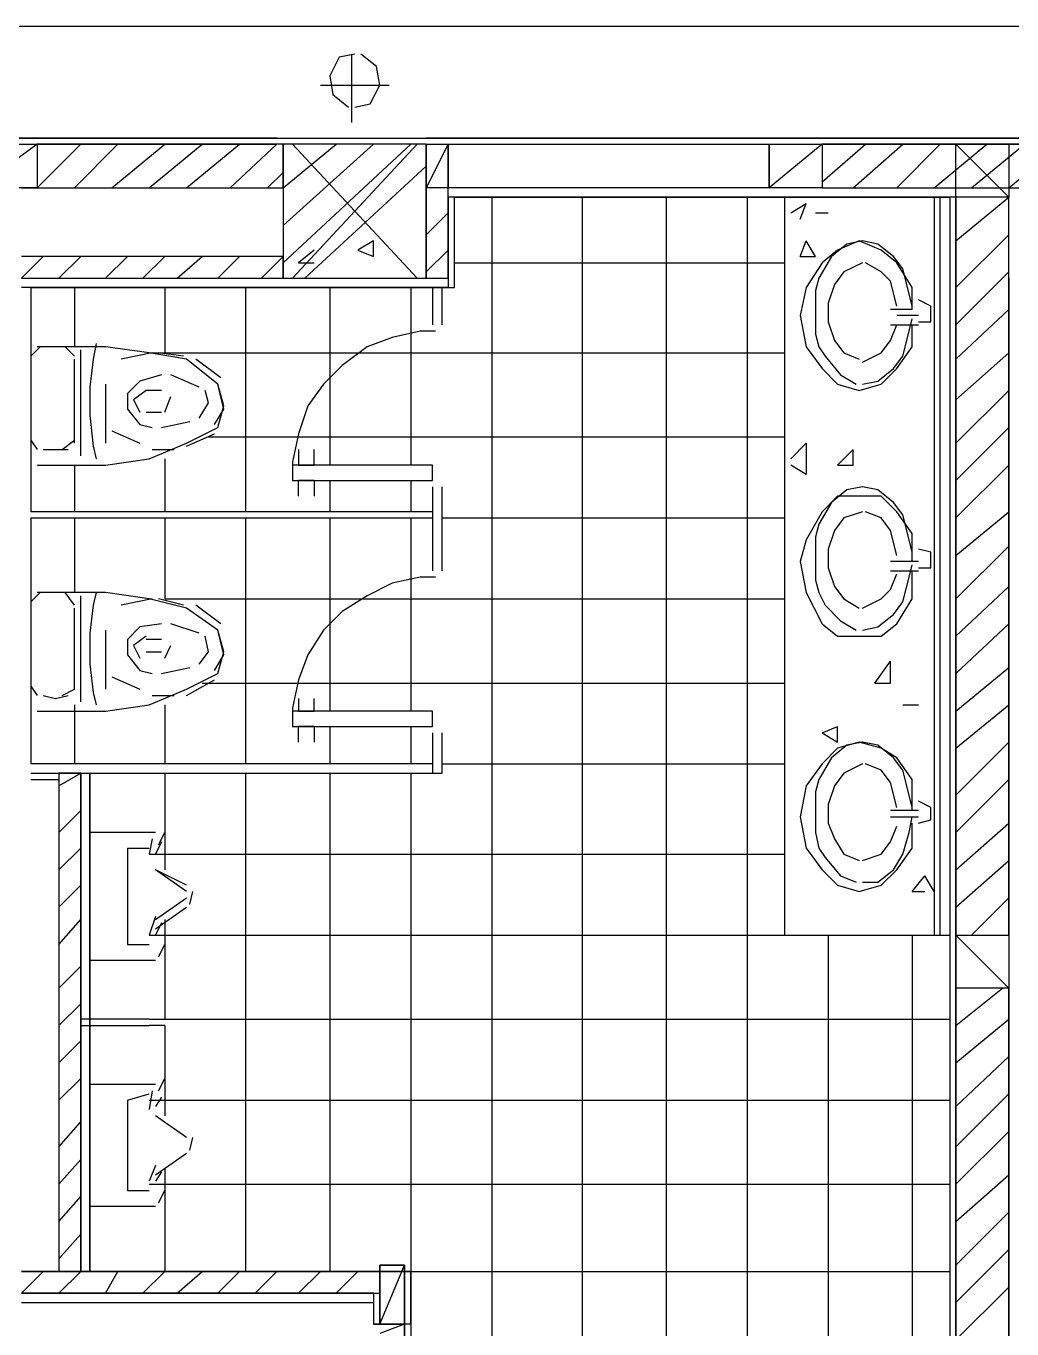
# Model space of a CAD drawing. Header units: millimetres. Extents: x 5 to 415, y 48 to 251.
# Drawn here: x 366.16 to 371.74, y 230.74 to 238.12 of the extents above; entities that cross this region are included whole.
import ezdxf

# ---------------------------------------------------------------- set-up
doc = ezdxf.new("R2010")
doc.units = ezdxf.units.MM
doc.layers.add('P', color=7, linetype='Continuous')

msp = doc.modelspace()

# ---------------------------------------------------------------- linework, layer by layer
at = {"layer": 'P'}
for points in [[(366.042, 238.125), (377.19, 238.125)], [(367.93, 237.949), (367.877, 237.843)], [(368.018, 237.966), (367.93, 237.949)], [(368, 237.966), (368, 237.578)], [(368.141, 237.896), (368.053, 237.966)], [(367.877, 237.843), (367.894, 237.737)], [(368.159, 237.79), (368.141, 237.896)], [(367.824, 237.79), (368.212, 237.79)], [(368.106, 237.684), (368.159, 237.79)], [(367.894, 237.737), (367.983, 237.666)], [(368.018, 237.666), (368.106, 237.684)], [(308.134, 237.49), (393.982, 237.49)], [(367.577, 237.49), (365.707, 237.49)], [(380.771, 237.49), (368.423, 237.49)], [(365.707, 237.455), (367.577, 237.455)], [(366.219, 237.455), (365.883, 237.208)], [(365.883, 237.455), (366.219, 237.455)], [(366.219, 237.455), (366.219, 237.208)], [(366.219, 237.208), (366.466, 237.455)], [(366.219, 237.455), (366.219, 237.208)], [(367.612, 237.455), (366.219, 237.455)], [(366.43, 237.208), (366.677, 237.455)], [(366.642, 237.208), (366.942, 237.455)], [(366.854, 237.208), (367.153, 237.455)], [(367.065, 237.208), (367.365, 237.455)], [(367.312, 237.208), (367.577, 237.455)], [(367.612, 237.208), (367.912, 237.455)], [(367.612, 236.996), (368.124, 237.455)], [(367.612, 236.784), (368.335, 237.455)], [(368.423, 237.455), (367.612, 237.455)], [(367.612, 237.455), (367.612, 236.696)], [(367.612, 237.208), (367.612, 237.455)], [(367.665, 237.455), (368.371, 236.696)], [(368.371, 237.455), (367.665, 236.696)], [(368.423, 236.696), (368.423, 237.455)], [(368.423, 237.455), (368.423, 237.208)], [(368.547, 237.455), (368.423, 237.208)], [(368.423, 237.208), (368.423, 237.455)], [(368.423, 237.455), (368.547, 237.455)], [(368.423, 237.455), (368.547, 237.455)], [(368.423, 237.208), (368.423, 237.455)], [(368.547, 237.455), (368.547, 237.208)], [(368.547, 237.455), (370.364, 237.455)], [(368.547, 237.208), (368.547, 237.455)], [(368.547, 237.455), (368.547, 237.208)], [(370.664, 237.455), (370.364, 237.208)], [(370.364, 237.208), (370.364, 237.455)], [(370.364, 237.455), (370.664, 237.455)], [(370.364, 237.455), (370.364, 237.208)], [(370.364, 237.455), (370.664, 237.455)], [(370.364, 237.208), (370.364, 237.455)], [(370.664, 237.243), (370.911, 237.455)], [(372.533, 237.455), (370.664, 237.455)], [(370.664, 237.455), (370.664, 237.208)], [(370.664, 237.455), (370.664, 237.208)], [(370.664, 237.455), (372.533, 237.455)], [(370.84, 237.208), (371.122, 237.455)], [(371.087, 237.208), (371.334, 237.455)], [(371.299, 237.208), (371.598, 237.455)], [(371.422, 237.455), (371.722, 237.155)], [(371.422, 237.155), (371.422, 237.455)], [(371.422, 237.455), (371.722, 237.455)], [(371.51, 237.208), (371.81, 237.455)], [(371.722, 237.208), (372.022, 237.455)], [(371.722, 237.455), (371.722, 237.155)], [(367.736, 236.696), (368.423, 237.331)], [(367.524, 237.208), (367.612, 237.296)], [(366.219, 237.208), (365.883, 237.208)], [(366.13, 237.208), (366.219, 237.208)], [(366.219, 237.208), (367.612, 237.208)], [(368.547, 237.208), (368.423, 237.208)], [(368.547, 237.208), (368.423, 237.208)], [(368.423, 237.208), (368.423, 236.696)], [(370.364, 237.208), (368.547, 237.208)], [(368.547, 236.696), (368.547, 237.208)], [(370.664, 237.208), (370.364, 237.208)], [(370.664, 237.208), (370.364, 237.208)], [(370.664, 237.208), (372.533, 237.208)], [(371.422, 237.155), (368.547, 237.155)], [(368.547, 237.155), (368.547, 236.643)], [(368.582, 237.155), (371.387, 237.155)], [(368.582, 236.643), (368.582, 237.155)], [(368.794, 237.155), (368.794, 229.023)], [(369.305, 237.155), (369.305, 229.023)], [(369.782, 237.155), (369.782, 229.023)], [(370.24, 237.155), (370.24, 229.023)], [(370.452, 237.155), (370.452, 232.974)], [(370.487, 237.067), (370.575, 237.12)], [(370.54, 237.031), (370.575, 237.12)], [(371.299, 237.155), (371.299, 232.974)], [(371.334, 232.974), (371.334, 237.155)], [(371.387, 237.155), (371.387, 229.023)], [(371.422, 236.908), (371.722, 237.155)], [(371.722, 237.155), (371.422, 237.155)], [(371.422, 237.155), (371.422, 232.974)], [(371.422, 229.023), (371.422, 237.155)], [(371.722, 237.155), (371.422, 237.155)], [(371.722, 232.974), (371.722, 237.155)], [(368.423, 236.943), (368.547, 237.067)], [(370.628, 237.067), (370.699, 237.067)], [(368.124, 236.908), (368.035, 236.855)], [(368.124, 236.82), (368.124, 236.908)], [(370.54, 236.82), (370.575, 236.908)], [(370.628, 236.82), (370.575, 236.908)], [(370.805, 236.89), (370.717, 236.82)], [(370.875, 236.908), (370.752, 236.855)], [(370.893, 236.908), (370.805, 236.89)], [(370.999, 236.855), (370.875, 236.908)], [(370.981, 236.89), (370.893, 236.908)], [(371.069, 236.82), (370.981, 236.89)], [(371.422, 236.643), (371.722, 236.943)], [(366.13, 236.696), (366.254, 236.82)], [(367.612, 236.82), (366.13, 236.82)], [(366.342, 236.696), (366.466, 236.82)], [(366.607, 236.696), (366.73, 236.82)], [(366.818, 236.696), (366.942, 236.82)], [(367.012, 236.696), (367.153, 236.82)], [(367.242, 236.696), (367.365, 236.82)], [(367.489, 236.696), (367.612, 236.82)], [(367.612, 236.696), (367.612, 236.82)], [(367.788, 236.855), (367.7, 236.784)], [(368.035, 236.855), (368.124, 236.82)], [(368.423, 236.732), (368.547, 236.855)], [(370.54, 236.82), (370.628, 236.82)], [(370.717, 236.82), (370.646, 236.696)], [(370.752, 236.855), (370.664, 236.784)], [(371.087, 236.784), (370.999, 236.855)], [(371.122, 236.749), (371.069, 236.82)], [(367.7, 236.784), (367.788, 236.784)], [(368.582, 236.784), (369.27, 236.784)], [(369.27, 236.784), (370.452, 236.784)], [(370.664, 236.784), (370.575, 236.643)], [(370.787, 236.732), (370.734, 236.661)], [(370.893, 236.784), (370.787, 236.732)], [(370.999, 236.732), (370.911, 236.784)], [(371.052, 236.679), (370.999, 236.732)], [(371.175, 236.643), (371.087, 236.784)], [(371.158, 236.608), (371.122, 236.749)], [(371.422, 236.432), (371.722, 236.732)], [(366.13, 236.696), (367.612, 236.696)], [(367.612, 236.696), (368.423, 236.696)], [(368.423, 236.696), (368.547, 236.696)], [(370.646, 236.696), (370.628, 236.626)], [(370.734, 236.661), (370.699, 236.555)], [(371.087, 236.538), (371.052, 236.679)], [(371.422, 228.988), (371.422, 236.696)], [(371.422, 236.696), (371.422, 228.988)], [(371.722, 236.696), (371.722, 228.988)], [(368.547, 236.643), (366.13, 236.643)], [(366.183, 236.643), (368.582, 236.643)], [(366.183, 236.643), (366.183, 236.273)], [(366.43, 236.643), (366.43, 236.308)], [(366.942, 236.643), (366.942, 236.273)], [(367.4, 236.643), (367.4, 235.373)], [(367.877, 236.643), (367.877, 235.638)], [(368.335, 236.643), (368.335, 235.638)], [(368.459, 236.643), (368.459, 236.432)], [(368.512, 236.432), (368.512, 236.643)], [(370.575, 236.643), (370.54, 236.485)], [(370.628, 236.626), (370.628, 236.538)], [(371.175, 236.538), (371.158, 236.608)], [(371.175, 236.52), (371.175, 236.643)], [(370.628, 236.538), (370.628, 236.467)], [(370.699, 236.555), (370.699, 236.449)], [(371.175, 236.52), (371.052, 236.52)], [(371.281, 236.538), (371.21, 236.573)], [(371.281, 236.449), (371.281, 236.538)], [(371.422, 236.238), (371.722, 236.52)], [(370.54, 236.485), (370.575, 236.308)], [(370.628, 236.467), (370.628, 236.379)], [(370.699, 236.449), (370.734, 236.343)], [(371.052, 236.343), (371.087, 236.432)], [(371.052, 236.432), (371.175, 236.432)], [(371.21, 236.485), (371.087, 236.485)], [(371.087, 236.432), (371.21, 236.432)], [(371.158, 236.396), (371.175, 236.467)], [(371.175, 236.308), (371.175, 236.432)], [(371.21, 236.449), (371.281, 236.449)], [(368.229, 236.361), (368.088, 236.308)], [(368.388, 236.396), (368.229, 236.361)], [(368.476, 236.396), (368.388, 236.396)], [(370.628, 236.379), (370.646, 236.308)], [(371.122, 236.255), (371.158, 236.396)], [(366.236, 236.308), (366.183, 236.255)], [(366.607, 236.308), (366.219, 236.308)], [(366.324, 236.308), (366.254, 236.308)], [(366.395, 236.308), (366.324, 236.308)], [(366.43, 236.255), (366.377, 236.308)], [(366.466, 236.149), (366.466, 236.291)], [(366.554, 236.326), (366.536, 236.238)], [(366.854, 236.273), (366.607, 236.308)], [(368.088, 236.308), (367.947, 236.202)], [(370.575, 236.308), (370.664, 236.185)], [(370.646, 236.308), (370.681, 236.255)], [(370.734, 236.343), (370.787, 236.273)], [(370.999, 236.273), (371.052, 236.343)], [(371.087, 236.185), (371.175, 236.308)], [(366.183, 236.273), (366.183, 235.673)], [(366.183, 236.238), (366.183, 235.761)], [(366.43, 235.761), (366.43, 236.238)], [(366.536, 236.238), (366.518, 236.079)], [(366.871, 236.273), (366.695, 236.238)], [(367.065, 236.238), (366.854, 236.273)], [(366.854, 236.273), (369.27, 236.273)], [(367.048, 236.255), (366.907, 236.273)], [(367.242, 236.097), (367.065, 236.238)], [(367.259, 236.132), (367.118, 236.238)], [(369.27, 236.273), (370.452, 236.273)], [(370.681, 236.255), (370.769, 236.149)], [(370.787, 236.273), (370.875, 236.238)], [(370.893, 236.22), (370.999, 236.273)], [(371.069, 236.185), (371.122, 236.255)], [(371.422, 236.008), (371.722, 236.273)], [(366.466, 235.832), (366.466, 236.149)], [(366.924, 236.149), (366.801, 236.114)], [(367.136, 236.079), (366.977, 236.149)], [(367.947, 236.202), (367.841, 236.097)], [(370.664, 236.185), (370.752, 236.097)], [(370.769, 236.149), (370.858, 236.097)], [(370.981, 236.114), (371.069, 236.185)], [(370.999, 236.097), (371.087, 236.185)], [(366.518, 236.079), (366.518, 235.92)], [(366.607, 236.097), (366.607, 235.85)], [(366.801, 236.114), (366.73, 236.044)], [(366.836, 236.061), (366.765, 236.008)], [(366.924, 236.061), (366.836, 236.061)], [(367.189, 235.991), (367.171, 236.061)], [(367.277, 235.973), (367.242, 236.097)], [(367.277, 235.955), (367.242, 236.097)], [(367.841, 236.097), (367.753, 235.973)], [(370.752, 236.097), (370.875, 236.061)], [(370.875, 236.061), (370.999, 236.097)], [(370.893, 236.097), (370.981, 236.114)], [(371.422, 235.761), (371.722, 236.061)], [(366.73, 236.044), (366.73, 235.955)], [(366.765, 236.008), (366.801, 235.938)], [(366.942, 235.938), (366.977, 236.026)], [(367.136, 235.903), (367.189, 235.991)], [(366.518, 235.92), (366.536, 235.744)], [(366.73, 235.955), (366.801, 235.867)], [(366.836, 235.938), (366.924, 235.938)], [(367.224, 235.867), (367.277, 235.955)], [(367.242, 235.85), (367.277, 235.973)], [(367.753, 235.973), (367.7, 235.814)], [(366.607, 235.85), (366.607, 235.761)], [(366.801, 235.867), (366.871, 235.85)], [(366.924, 235.85), (367.083, 235.885)], [(367.065, 235.761), (367.242, 235.85)], [(371.422, 235.55), (371.722, 235.85)], [(366.183, 235.779), (366.219, 235.726)], [(366.36, 235.726), (366.43, 235.779)], [(366.466, 235.691), (366.466, 235.832)], [(366.642, 235.832), (366.801, 235.761)], [(367.065, 235.744), (367.224, 235.814)], [(367.189, 235.797), (369.27, 235.797)], [(367.7, 235.814), (367.665, 235.656)], [(369.27, 235.797), (370.452, 235.797)], [(366.254, 235.726), (366.324, 235.726)], [(366.324, 235.726), (366.395, 235.726)], [(366.536, 235.744), (366.554, 235.673)], [(366.854, 235.673), (367.065, 235.761)], [(366.871, 235.726), (366.995, 235.726)], [(367.7, 235.726), (367.7, 235.638)], [(367.788, 235.638), (367.788, 235.726)], [(370.487, 235.673), (370.575, 235.761)], [(370.575, 235.761), (370.575, 235.585)], [(370.752, 235.638), (370.84, 235.726)], [(370.84, 235.638), (370.84, 235.726)], [(366.183, 235.673), (366.183, 235.373)], [(366.219, 235.638), (366.607, 235.638)], [(366.43, 235.638), (366.43, 235.373)], [(366.607, 235.638), (366.854, 235.673)], [(366.942, 235.673), (366.942, 235.373)], [(367.665, 235.656), (367.665, 235.567)], [(367.665, 235.638), (367.665, 235.55)], [(368.459, 235.638), (367.665, 235.638)], [(368.459, 235.638), (367.665, 235.638)], [(367.665, 235.638), (367.665, 235.55)], [(367.788, 235.638), (367.7, 235.638)], [(367.7, 235.638), (367.788, 235.638)], [(368.459, 235.55), (368.459, 235.638)], [(368.459, 235.55), (368.459, 235.638)], [(370.575, 235.585), (370.487, 235.638)], [(370.752, 235.638), (370.84, 235.638)], [(371.422, 235.338), (371.722, 235.638)], [(367.665, 235.55), (368.459, 235.55)], [(367.665, 235.55), (368.459, 235.55)], [(367.7, 235.462), (367.7, 235.55)], [(367.788, 235.55), (367.7, 235.55)], [(367.7, 235.55), (367.788, 235.55)], [(367.788, 235.55), (367.788, 235.462)], [(367.877, 235.55), (367.877, 235.373)], [(368.335, 235.55), (368.335, 235.373)], [(368.459, 235.514), (368.459, 235.038)], [(368.512, 235.038), (368.512, 235.514)], [(370.805, 235.497), (370.717, 235.426)], [(370.893, 235.514), (370.805, 235.497)], [(370.981, 235.497), (370.893, 235.514)], [(371.069, 235.426), (370.981, 235.497)], [(370.717, 235.426), (370.646, 235.303)], [(370.752, 235.462), (370.664, 235.373)], [(370.875, 235.462), (370.752, 235.462)], [(370.999, 235.462), (370.875, 235.462)], [(371.087, 235.373), (370.999, 235.462)], [(371.122, 235.356), (371.069, 235.426)], [(368.459, 235.373), (366.183, 235.373)], [(366.183, 235.338), (368.459, 235.338)], [(366.183, 235.338), (366.183, 234.879)], [(366.43, 235.338), (366.43, 234.915)], [(366.942, 235.338), (366.942, 234.879)], [(367.4, 235.338), (367.4, 233.945)], [(367.877, 235.338), (367.877, 234.244)], [(368.335, 235.338), (368.335, 234.244)], [(368.512, 235.338), (369.27, 235.338)], [(369.27, 235.338), (370.452, 235.338)], [(370.664, 235.373), (370.575, 235.215)], [(370.787, 235.338), (370.734, 235.268)], [(370.893, 235.373), (370.787, 235.338)], [(370.999, 235.338), (370.911, 235.373)], [(371.052, 235.268), (370.999, 235.338)], [(371.175, 235.25), (371.087, 235.373)], [(371.158, 235.215), (371.122, 235.356)], [(371.422, 235.126), (371.722, 235.373)], [(370.646, 235.303), (370.628, 235.232)], [(370.734, 235.268), (370.699, 235.162)], [(371.087, 235.126), (371.052, 235.268)], [(371.175, 235.091), (371.175, 235.25)], [(370.575, 235.215), (370.54, 235.091)], [(370.628, 235.232), (370.628, 235.144)], [(371.175, 235.144), (371.158, 235.215)], [(371.422, 234.879), (371.722, 235.179)], [(370.628, 235.144), (370.628, 235.073)], [(370.699, 235.162), (370.699, 235.056)], [(371.281, 235.144), (371.21, 235.162)], [(371.281, 235.056), (371.281, 235.144)], [(370.54, 235.091), (370.575, 234.915)], [(370.628, 235.073), (370.628, 234.985)], [(370.699, 235.056), (370.734, 234.95)], [(371.175, 235.091), (371.052, 235.091)], [(371.052, 235.038), (371.175, 235.038)], [(371.21, 235.091), (371.087, 235.091)], [(371.087, 235.038), (371.21, 235.038)], [(371.158, 235.003), (371.175, 235.073)], [(371.175, 234.879), (371.175, 235.038)], [(371.21, 235.056), (371.281, 235.056)], [(368.229, 234.968), (368.088, 234.897)], [(368.388, 235.003), (368.229, 234.968)], [(368.476, 235.003), (368.388, 235.003)], [(370.628, 234.985), (370.646, 234.915)], [(371.052, 234.932), (371.087, 235.021)], [(371.122, 234.862), (371.158, 235.003)], [(366.236, 234.915), (366.183, 234.862)], [(366.607, 234.915), (366.219, 234.915)], [(366.324, 234.915), (366.254, 234.915)], [(366.395, 234.915), (366.324, 234.915)], [(366.43, 234.844), (366.377, 234.915)], [(366.466, 234.756), (366.466, 234.897)], [(366.554, 234.915), (366.536, 234.844)], [(366.854, 234.879), (366.607, 234.915)], [(368.088, 234.897), (367.947, 234.809)], [(370.575, 234.915), (370.664, 234.738)], [(370.646, 234.915), (370.681, 234.844)], [(370.734, 234.95), (370.787, 234.879)], [(370.999, 234.879), (371.052, 234.932)], [(371.422, 234.668), (371.722, 234.95)], [(366.183, 234.879), (366.183, 234.28)], [(366.183, 234.827), (366.183, 234.368)], [(366.43, 234.368), (366.43, 234.827)], [(366.536, 234.844), (366.518, 234.685)], [(366.871, 234.879), (366.695, 234.844)], [(367.065, 234.827), (366.854, 234.879)], [(367.048, 234.844), (366.907, 234.879)], [(366.942, 234.879), (369.27, 234.879)], [(367.242, 234.703), (367.065, 234.827)], [(367.259, 234.738), (367.118, 234.844)], [(367.947, 234.809), (367.841, 234.703)], [(369.27, 234.879), (370.452, 234.879)], [(370.681, 234.844), (370.769, 234.756)], [(370.787, 234.879), (370.875, 234.827)], [(370.893, 234.827), (370.999, 234.879)], [(371.069, 234.791), (371.122, 234.862)], [(371.087, 234.738), (371.175, 234.879)], [(366.466, 234.438), (366.466, 234.756)], [(366.924, 234.738), (366.801, 234.721)], [(367.136, 234.685), (366.977, 234.738)], [(370.664, 234.738), (370.752, 234.668)], [(370.769, 234.756), (370.858, 234.703)], [(370.981, 234.721), (371.069, 234.791)], [(370.999, 234.668), (371.087, 234.738)], [(371.422, 234.456), (371.722, 234.738)], [(366.518, 234.685), (366.518, 234.509)], [(366.607, 234.703), (366.607, 234.456)], [(366.801, 234.721), (366.73, 234.65)], [(366.836, 234.668), (366.765, 234.615)], [(367.189, 234.58), (367.171, 234.668)], [(367.277, 234.58), (367.242, 234.703)], [(367.277, 234.562), (367.242, 234.703)], [(367.841, 234.703), (367.753, 234.562)], [(370.752, 234.668), (370.875, 234.668)], [(370.875, 234.668), (370.999, 234.668)], [(370.893, 234.703), (370.981, 234.721)], [(366.73, 234.65), (366.73, 234.562)], [(366.765, 234.615), (366.801, 234.544)], [(366.924, 234.65), (366.836, 234.65)], [(366.942, 234.544), (366.977, 234.615)], [(366.73, 234.562), (366.801, 234.474)], [(366.836, 234.58), (366.924, 234.58)], [(367.136, 234.509), (367.189, 234.58)], [(367.224, 234.474), (367.277, 234.562)], [(367.242, 234.456), (367.277, 234.58)], [(367.753, 234.562), (367.7, 234.421)], [(370.963, 234.403), (371.052, 234.527)], [(371.052, 234.403), (371.052, 234.527)], [(366.466, 234.297), (366.466, 234.438)], [(366.518, 234.509), (366.536, 234.35)], [(366.607, 234.456), (366.607, 234.368)], [(366.642, 234.438), (366.801, 234.368)], [(366.801, 234.474), (366.871, 234.456)], [(366.924, 234.456), (367.083, 234.491)], [(367.065, 234.368), (367.242, 234.456)], [(371.422, 234.244), (371.722, 234.491)], [(366.183, 234.386), (366.219, 234.333)], [(366.36, 234.333), (366.43, 234.368)], [(366.854, 234.28), (367.065, 234.368)], [(367.065, 234.333), (367.224, 234.421)], [(367.153, 234.403), (369.27, 234.403)], [(367.7, 234.421), (367.665, 234.262)], [(369.27, 234.403), (370.452, 234.403)], [(370.963, 234.403), (371.052, 234.403)], [(366.254, 234.333), (366.324, 234.315)], [(366.324, 234.315), (366.395, 234.333)], [(366.536, 234.35), (366.554, 234.28)], [(366.871, 234.333), (366.995, 234.333)], [(367.7, 234.315), (367.7, 234.244)], [(367.788, 234.244), (367.788, 234.315)], [(366.183, 234.28), (366.183, 233.945)], [(366.219, 234.244), (366.607, 234.244)], [(366.43, 234.28), (366.43, 233.945)], [(366.607, 234.244), (366.854, 234.28)], [(366.942, 234.28), (366.942, 233.945)], [(367.665, 234.262), (367.665, 234.174)], [(367.665, 234.244), (367.665, 234.156)], [(368.459, 234.244), (367.665, 234.244)], [(368.459, 234.244), (367.665, 234.244)], [(367.665, 234.244), (367.665, 234.156)], [(367.788, 234.244), (367.7, 234.244)], [(367.7, 234.244), (367.788, 234.244)], [(368.459, 234.156), (368.459, 234.244)], [(368.459, 234.156), (368.459, 234.244)], [(371.122, 234.28), (371.21, 234.28)], [(371.422, 234.033), (371.722, 234.28)], [(367.665, 234.156), (368.459, 234.156)], [(367.665, 234.156), (368.459, 234.156)], [(367.7, 234.068), (367.7, 234.156)], [(367.788, 234.156), (367.7, 234.156)], [(367.7, 234.156), (367.788, 234.156)], [(367.788, 234.156), (367.788, 234.068)], [(367.877, 234.156), (367.877, 233.945)], [(368.335, 234.156), (368.335, 233.945)], [(370.664, 234.121), (370.752, 234.156)], [(370.752, 234.068), (370.752, 234.156)], [(368.459, 234.121), (368.459, 233.892)], [(368.512, 233.892), (368.512, 234.121)], [(370.664, 234.121), (370.752, 234.068)], [(370.875, 234.068), (370.752, 234.033)], [(370.893, 234.068), (370.805, 234.05)], [(370.999, 234.033), (370.875, 234.068)], [(370.981, 234.05), (370.893, 234.068)], [(371.422, 233.768), (371.722, 234.068)], [(370.752, 234.033), (370.664, 233.945)], [(370.805, 234.05), (370.717, 233.98)], [(371.069, 233.98), (370.981, 234.05)], [(371.087, 233.98), (370.999, 234.033)], [(368.459, 233.945), (366.183, 233.945)], [(368.371, 233.945), (368.3, 233.945)], [(368.512, 233.945), (369.27, 233.945)], [(369.27, 233.945), (370.452, 233.945)], [(370.664, 233.945), (370.575, 233.821)], [(370.717, 233.98), (370.646, 233.856)], [(370.893, 233.945), (370.787, 233.892)], [(370.999, 233.909), (370.911, 233.945)], [(371.122, 233.909), (371.069, 233.98)], [(371.175, 233.856), (371.087, 233.98)], [(366.183, 233.892), (368.512, 233.892)], [(366.183, 233.856), (366.342, 233.856)], [(366.342, 233.821), (366.466, 233.892)], [(366.466, 233.892), (366.342, 233.892)], [(366.342, 233.892), (366.342, 231.069)], [(366.466, 233.892), (366.466, 231.069)], [(366.466, 231.069), (366.466, 233.892)], [(366.518, 231.069), (366.518, 233.892)], [(366.518, 233.892), (366.518, 231.069)], [(366.518, 233.557), (366.518, 233.892)], [(366.942, 233.892), (366.942, 233.345)], [(367.4, 233.892), (367.4, 231.069)], [(367.877, 233.892), (367.877, 231.069)], [(368.3, 233.892), (368.371, 233.892)], [(368.335, 233.892), (368.335, 229.023)], [(370.646, 233.856), (370.628, 233.786)], [(370.787, 233.892), (370.734, 233.821)], [(371.052, 233.839), (370.999, 233.909)], [(371.158, 233.768), (371.122, 233.909)], [(371.175, 233.68), (371.175, 233.856)], [(371.422, 233.557), (371.722, 233.856)], [(370.575, 233.821), (370.54, 233.645)], [(370.628, 233.786), (370.628, 233.715)], [(370.734, 233.821), (370.699, 233.715)], [(371.087, 233.698), (371.052, 233.839)], [(370.628, 233.715), (370.628, 233.627)], [(370.699, 233.715), (370.699, 233.609)], [(371.175, 233.698), (371.158, 233.768)], [(371.281, 233.698), (371.21, 233.733)], [(366.342, 233.557), (366.466, 233.68)], [(370.54, 233.645), (370.575, 233.468)], [(370.628, 233.627), (370.628, 233.557)], [(371.175, 233.68), (371.052, 233.68)], [(371.052, 233.645), (371.175, 233.645)], [(371.21, 233.68), (371.087, 233.68)], [(371.087, 233.645), (371.21, 233.645)], [(371.158, 233.557), (371.175, 233.645)], [(371.21, 233.609), (371.281, 233.627)], [(371.281, 233.627), (371.281, 233.698)], [(366.889, 233.557), (366.518, 233.557)], [(366.518, 233.557), (366.518, 232.833)], [(366.907, 233.486), (366.942, 233.557)], [(370.628, 233.557), (370.646, 233.468)], [(370.699, 233.609), (370.734, 233.521)], [(371.052, 233.504), (371.087, 233.592)], [(371.122, 233.433), (371.158, 233.557)], [(371.175, 233.468), (371.175, 233.609)], [(371.422, 233.345), (371.722, 233.609)], [(366.871, 233.521), (366.854, 233.433)], [(366.924, 233.504), (366.889, 233.433)], [(370.734, 233.521), (370.787, 233.433)], [(370.999, 233.433), (371.052, 233.504)], [(366.342, 233.345), (366.466, 233.468)], [(366.73, 233.468), (366.854, 233.468)], [(366.73, 233.468), (366.73, 232.922)], [(366.854, 233.433), (369.27, 233.433)], [(369.27, 233.433), (370.452, 233.433)], [(370.575, 233.468), (370.664, 233.345)], [(370.646, 233.468), (370.681, 233.415)], [(370.681, 233.415), (370.769, 233.31)], [(370.787, 233.433), (370.875, 233.398)], [(370.893, 233.398), (370.999, 233.433)], [(371.069, 233.345), (371.122, 233.433)], [(371.087, 233.345), (371.175, 233.468)], [(367.065, 233.257), (366.889, 233.345)], [(367.065, 233.221), (366.889, 233.345)], [(370.664, 233.345), (370.752, 233.257)], [(370.981, 233.274), (371.069, 233.345)], [(370.999, 233.257), (371.087, 233.345)], [(371.422, 233.133), (371.722, 233.398)], [(366.342, 233.133), (366.466, 233.257)], [(370.752, 233.257), (370.875, 233.221)], [(370.769, 233.31), (370.858, 233.274)], [(370.875, 233.221), (370.999, 233.257)], [(370.893, 233.274), (370.981, 233.274)], [(371.175, 233.221), (371.246, 233.31)], [(371.299, 233.221), (371.246, 233.31)], [(366.889, 233.063), (367.065, 233.186)], [(367.083, 233.151), (367.101, 233.221)], [(367.083, 233.151), (367.101, 233.221)], [(371.175, 233.221), (371.246, 233.221)], [(371.51, 232.974), (371.722, 233.186)], [(366.889, 233.01), (367.065, 233.133)], [(366.342, 232.922), (366.466, 233.063)], [(366.889, 233.08), (366.854, 232.974)], [(366.924, 233.045), (366.889, 232.974)], [(366.942, 233.063), (366.942, 232.498)], [(366.854, 232.974), (369.27, 232.974)], [(369.27, 232.974), (371.387, 232.974)], [(370.487, 232.974), (371.299, 232.974)], [(370.699, 232.974), (370.699, 229.023)], [(371.175, 232.974), (371.175, 229.023)], [(371.422, 232.974), (371.722, 232.675)], [(371.422, 232.675), (371.422, 232.974)], [(371.422, 232.974), (371.722, 232.974)], [(371.422, 232.974), (371.722, 232.974)], [(371.722, 232.974), (371.722, 232.675)], [(366.73, 232.922), (366.854, 232.922)], [(366.907, 232.851), (366.942, 232.922)], [(366.518, 232.833), (366.889, 232.833)], [(366.518, 232.128), (366.518, 232.833)], [(366.342, 232.675), (366.466, 232.798)], [(371.722, 232.675), (371.422, 232.675)], [(371.422, 232.463), (371.687, 232.675)], [(371.722, 232.675), (371.422, 232.675)], [(371.422, 232.675), (371.422, 228.988)], [(371.722, 228.988), (371.722, 232.675)], [(366.342, 232.463), (366.466, 232.586)], [(366.854, 232.498), (366.466, 232.498)], [(366.466, 232.463), (366.854, 232.463)], [(366.854, 232.498), (366.942, 232.498)], [(366.942, 232.463), (366.854, 232.463)], [(366.942, 232.498), (369.27, 232.498)], [(366.942, 232.463), (366.942, 231.951)], [(369.27, 232.498), (371.387, 232.498)], [(371.422, 232.251), (371.722, 232.498)], [(366.342, 232.251), (366.466, 232.375)], [(371.422, 232.004), (371.722, 232.287)], [(366.342, 232.04), (366.466, 232.163)], [(366.907, 232.093), (366.942, 232.163)], [(366.889, 232.128), (366.518, 232.128)], [(366.518, 232.128), (366.518, 231.44)], [(366.73, 232.04), (366.854, 232.075)], [(366.871, 232.093), (366.854, 231.987)], [(371.422, 231.775), (371.722, 232.075)], [(366.73, 232.04), (366.73, 231.528)], [(366.854, 232.04), (369.27, 232.04)], [(366.924, 232.057), (366.889, 232.004)], [(369.27, 232.04), (371.387, 232.04)], [(367.065, 231.828), (366.889, 231.951)], [(367.065, 231.828), (366.889, 231.951)], [(366.342, 231.775), (366.466, 231.916)], [(371.422, 231.563), (371.722, 231.863)], [(367.083, 231.757), (367.101, 231.828)], [(367.083, 231.757), (367.101, 231.828)], [(366.889, 231.616), (367.065, 231.74)], [(366.889, 231.616), (367.065, 231.74)], [(366.342, 231.563), (366.466, 231.704)], [(366.889, 231.669), (366.854, 231.581)], [(366.924, 231.634), (366.889, 231.581)], [(366.942, 231.652), (366.942, 231.069)], [(366.854, 231.563), (369.27, 231.563)], [(369.27, 231.563), (371.387, 231.563)], [(371.422, 231.352), (371.722, 231.616)], [(366.342, 231.352), (366.466, 231.493)], [(366.73, 231.528), (366.854, 231.528)], [(366.907, 231.458), (366.942, 231.528)], [(366.518, 231.44), (366.889, 231.44)], [(366.518, 231.069), (366.518, 231.44)], [(371.422, 231.105), (371.722, 231.405)], [(366.342, 231.14), (366.466, 231.281)], [(371.422, 230.893), (371.722, 231.193)], [(368.3, 231.069), (366.13, 231.069)], [(366.13, 231.069), (368.3, 231.069)], [(366.13, 230.946), (366.254, 231.069)], [(368.159, 231.069), (366.13, 231.069)], [(366.13, 231.069), (368.335, 231.069)], [(368.335, 231.069), (366.183, 231.069)], [(366.342, 230.946), (366.466, 231.069)], [(366.342, 231.069), (366.466, 231.069)], [(366.607, 230.946), (366.677, 231.069)], [(366.818, 230.946), (366.942, 231.069)], [(367.012, 230.946), (367.153, 231.069)], [(367.242, 230.946), (367.365, 231.069)], [(367.453, 230.946), (367.577, 231.069)], [(367.7, 230.946), (367.824, 231.069)], [(367.912, 230.946), (368.035, 231.069)], [(368.159, 231.105), (368.3, 231.105)], [(368.159, 230.77), (368.159, 231.105)], [(368.159, 230.77), (368.3, 231.105)], [(368.3, 231.105), (368.159, 231.105)], [(368.159, 231.105), (368.159, 230.77)], [(368.159, 231.105), (368.3, 231.105)], [(368.159, 230.77), (368.159, 231.105)], [(368.159, 230.946), (368.159, 231.069)], [(368.3, 231.105), (368.3, 230.77)], [(368.3, 230.77), (368.3, 231.105)], [(368.3, 231.105), (368.3, 230.77)], [(368.3, 231.069), (368.3, 230.77)], [(368.335, 231.069), (369.27, 231.069)], [(368.335, 230.77), (368.335, 231.069)], [(368.335, 231.069), (368.335, 229.023)], [(369.27, 231.069), (371.387, 231.069)], [(371.422, 230.681), (371.722, 230.981)], [(368.124, 230.946), (366.13, 230.946)], [(366.13, 230.946), (368.159, 230.946)], [(368.124, 230.946), (368.124, 230.77)], [(368.159, 230.77), (368.159, 230.946)], [(366.13, 230.893), (368.124, 230.893)], [(368.335, 230.77), (368.124, 230.77)], [(368.124, 230.77), (368.3, 230.77)], [(368.3, 230.77), (368.159, 230.77)], [(368.159, 230.77), (368.3, 230.77)], [(368.159, 230.77), (368.3, 230.77)], [(368.3, 230.77), (368.159, 230.717)], [(368.3, 229.2), (368.3, 230.77)], [(368.3, 230.77), (368.3, 229.2)], [(368.335, 230.77), (368.335, 229.2)]]:
    msp.add_lwpolyline(points, dxfattribs=at)

doc.saveas('drawing.dxf')
